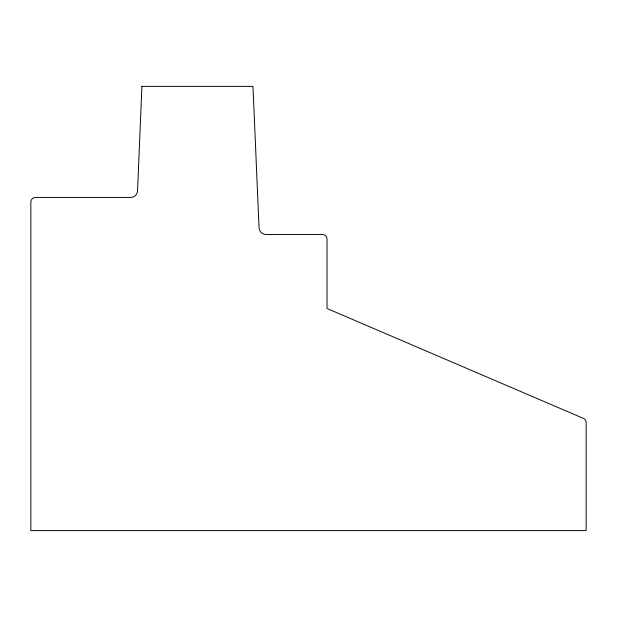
<?xml version="1.0" encoding="UTF-8"?>
<svg xmlns="http://www.w3.org/2000/svg" width="617" height="617" viewBox="0 0 617 617"><rect width="100%" height="100%" fill="white"/><g stroke="black" fill="none" stroke-linecap="round" stroke-linejoin="round"><path stroke-width="0.93" d="M141.91 86.38L137.56 190.784A6.941 6.941 0 0 1 130.627 197.44L35.477 197.44A4.627 4.627 0 0 0 30.85 202.067L30.85 530.62L586.15 530.62L586.15 422.614A4.627 4.627 0 0 0 583.343 418.357L327.01 308.5L327.01 239.088A4.627 4.627 0 0 0 322.382 234.46L265.981 234.46A6.941 6.941 0 0 1 259.047 227.82L252.97 86.38L141.91 86.38"/></g></svg>
